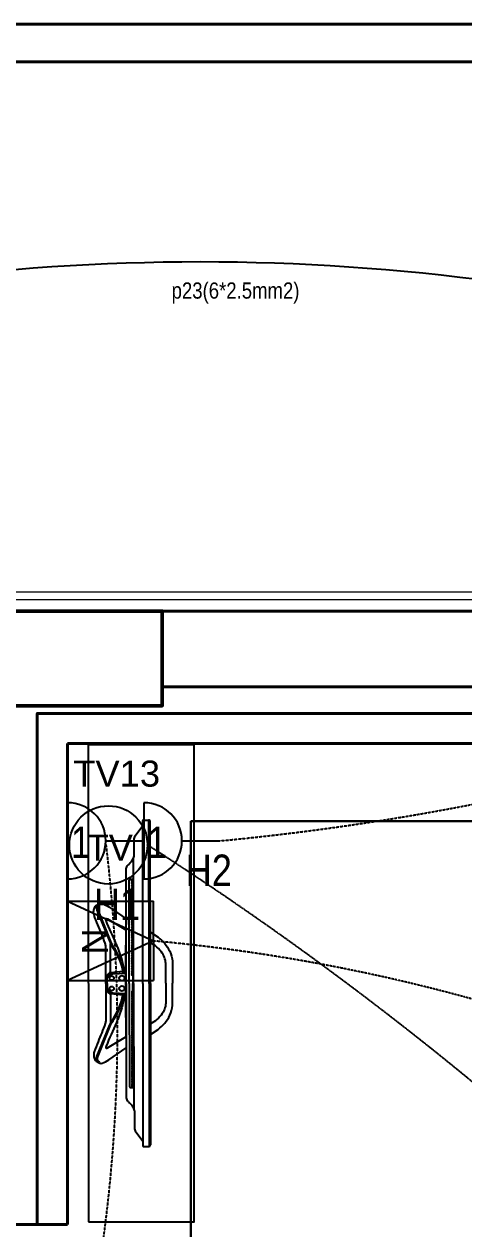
# Model space of a CAD drawing. Header units: inches. Extents: x 23642 to 146359, y -5490 to 33031.
# Drawn here: x 56791 to 58119, y 24702 to 28338 of the extents above; entities that cross this region are included whole.
import ezdxf
from ezdxf.enums import TextEntityAlignment as Align

# ---------------------------------------------------------------- set-up
doc = ezdxf.new("R2010")
doc.units = ezdxf.units.IN
doc.header["$LTSCALE"] = 5
doc.header["$MEASUREMENT"] = 0
doc.linetypes.add('Hidden (½x)', pattern=[0.1875, 0.125, -0.0625])
for name, color, linetype, lineweight in [('00-marble', 105, 'Continuous', 20), ('00-structure', 7, 'Continuous', 50), ('00-wall15-20', 30, 'Continuous', 40)]:
    doc.layers.add(name, color=color, linetype=linetype, lineweight=lineweight)
for name, color, linetype in [('dwgmodels.com', 250, 'Continuous'), ('furn', 7, 'Continuous'), ('Lighting', 3, 'Continuous'), ('LowPower', 4, 'Continuous'), ('Power', 2, 'Continuous')]:
    doc.layers.add(name, color=color, linetype=linetype)
doc.styles.add('ROMANS', font='')
doc.styles.get("Standard").update_dxf_attribs({"font": 'arial.ttf'})
doc.styles.get('ROMANS').set_extended_font_data('Arial Narrow')

# ---------------------------------------------------------------- blocks, each defined once
blk = doc.blocks.new('tv table23')
at = {"color": 0}
blk.add_lwpolyline([(0, -900), (400, -900), (400, 900), (0, 900), (0, -900)], dxfattribs=at)
blk = doc.blocks.new('LG-55-la6208-4 top')
at = {"layer": 'dwgmodels.com', "color": 0}
for p, q in [((0, 0), (-138.7, 0)), ((0, 0), (138.7, 0)), ((0, -77), (-432.2, -77)), ((0, -88.9), (-389, -88.9)), ((0, -77), (432.2, -77)), ((0, -88.9), (389, -88.9)), ((0, -105.1), (-473.1, -105.1)), ((0, -105.1), (473.1, -105.1)), ((0, -163.3), (-615.7, -163.3)), ((0, -139.6), (-613.4, -139.6)), ((0, -168.4), (-609.1, -168.4)), ((0, -139.6), (613.4, -139.6)), ((0, -163.3), (615.7, -163.3)), ((0, -168.4), (609.1, -168.4))]:
    blk.add_line(p, q, dxfattribs=at)
for points in [[(-138.7, 0, -0.087489), (-151.2, 2.2, -0.012567), (-220.6, 29.4, 0.010337), (-257.8, 44.2, 0.091985), (-266.1, 45.7, 0.050664), (-280.5, 44.1, 0.157379), (-293.2, 36.8), (-299.8, 25.2, 0.203619), (-301.2, 14.3)], [(138.7, 0, 0.087489), (151.2, 2.2, 0.012567), (220.6, 29.4, -0.010337), (257.8, 44.2, -0.091985), (266.1, 45.7, -0.050664), (280.5, 44.1, -0.157379), (293.2, 36.8), (299.8, 25.2, -0.203619), (301.2, 14.3)], [(-301.2, 14.3, 0.03963), (-288.8, -11.9), (-243.8, -77)], [(-299.8, 25.2), (-296, 29.8, -0.176327), (-288.3, 34.3, -0.124023), (-276.2, 33.4), (-156.5, -14.9, -0.043017), (-145.8, -20.3, 0.007168), (-118.8, -36.5, 0.035791), (-87.7, -51.7, 0.053078), (-44.9, -63.9), (-37.6, -64.3)], [(-297.4, 23.2), (-293.5, 27.7, -0.176327), (-287.8, 31.1, -0.122846), (-277.3, 30.3), (-157.7, -17.9, -0.043017), (-147.5, -23.1, 0.007168), (-120.4, -39.3, 0.035791), (-88.9, -54.7, 0.053299), (-45.3, -67.1), (-37.8, -67.6)], [(-43.6, -74.3), (-43.6, -70.4), (-59.4, -67.6, -0.030959), (-103.2, -57.1, -0.025373), (-132.2, -46.5, -0.003627), (-147.7, -39.8, 0.002957), (-237.1, -1.1, 0.075709), (-241.6, 0, 0.421822), (-244.1, -2, 0.125069), (-243.4, -6.3), (-201.6, -76.1)], [(299.8, 25.2), (296, 29.8, 0.176327), (288.3, 34.3, 0.124023), (276.2, 33.4), (156.5, -14.9, 0.043017), (145.8, -20.3, -0.007168), (118.8, -36.5, -0.035791), (87.7, -51.7, -0.053078), (44.9, -63.9), (37.6, -64.3)], [(297.4, 23.2), (293.5, 27.7, 0.176327), (287.8, 31.1, 0.122846), (277.3, 30.3), (157.7, -17.9, 0.043017), (147.5, -23.1, -0.007168), (120.4, -39.3, -0.035791), (88.9, -54.7, -0.053299), (45.3, -67.1), (37.8, -67.6)], [(43.6, -74.3), (43.6, -70.4), (59.4, -67.6, 0.030959), (103.2, -57.1, 0.025373), (132.2, -46.5, 0.003627), (147.7, -39.8, -0.002957), (237.1, -1.1, -0.075709), (241.6, 0, -0.421822), (244.1, -2, -0.125069), (243.4, -6.3), (201.6, -76.1)], [(301.2, 14.3, -0.03963), (288.8, -11.9), (243.8, -77)], [(-38.2, -14.8, -0.048999), (-41.7, -16.8, -0.126237), (-48.4, -18), (-149.8, -18)], [(-44.9, -63.9), (-39.2, -18.7, -0.06881), (-38.2, -14.8, -0.311157), (-16.5, -1), (0, -1)], [(0, -5.1), (-16.5, -5.1, 0.176327), (-26.9, -8.9, 0.18738), (-35.6, -27.2), (-38.2, -74.3)], [(44.9, -63.9), (39.2, -18.7, 0.06881), (38.2, -14.8, 0.311157), (16.5, -1), (0, -1)], [(0, -5.1), (16.5, -5.1, -0.176327), (26.9, -8.9, -0.18738), (35.6, -27.2), (38.2, -74.3)], [(38.2, -14.8, 0.048999), (41.7, -16.8, 0.126237), (48.4, -18), (149.8, -18)], [(-432.2, -77, 0.185144), (-445.6, -83.7, -0.014846), (-454.5, -92.9, -0.123556), (-479.5, -107.3, -0.051646), (-480.8, -107.6), (-541.6, -107.6, 0.115088), (-556, -110.9), (-595.3, -139.6)], [(-389, -88.9), (-391.6, -91.1, 0.150292), (-393.2, -95.6), (-393.2, -102.2), (0, -102.2)], [(389, -88.9), (391.6, -91.1, -0.150292), (393.2, -95.6), (393.2, -102.2), (0, -102.2)], [(432.2, -77, -0.185144), (445.6, -83.7, 0.014846), (454.5, -92.9, 0.123556), (479.5, -107.3, 0.051646), (480.8, -107.6), (541.6, -107.6, -0.115088), (556, -110.9), (595.3, -139.6)], [(-193.2, -168.4), (-173.6, -197.4, 0.052137), (-173.6, -197.4, 0.127134), (-120.7, -241.3, 0.092146), (-83.2, -251.3, 0.038202)], [(0, -226.9), (-68.6, -226.9, -0.149981), (-113.6, -213.1, -0.12639), (-153.1, -168.4, 0.883679)], [(0, -226.9), (68.6, -226.9, 0.149981), (113.6, -213.1, 0.12639), (153.1, -168.4, -0.883679)], [(193.2, -168.4), (173.6, -197.4, -0.052137), (173.6, -197.4, -0.127134), (120.7, -241.3, -0.092146), (83.2, -251.3, -0.038202)]]:
    blk.add_lwpolyline(points, format="xyb", dxfattribs=at)
for points in [[(-387.1, -102.2), (-387.1, -98), (-388.8, -98), (-388.8, -102.2)], [(-381, -102.2), (-381, -98), (-382.7, -98), (-382.7, -102.2)], [(-374.8, -102.2), (-374.8, -98), (-376.5, -98), (-376.5, -102.2)], [(-368.7, -102.2), (-368.7, -98), (-370.4, -98), (-370.4, -102.2)], [(-362.6, -102.2), (-362.6, -98), (-364.3, -98), (-364.3, -102.2)], [(-356.4, -102.2), (-356.4, -98), (-358.1, -98), (-358.1, -102.2)], [(-350.3, -102.2), (-350.3, -98), (-352, -98), (-352, -102.2)], [(-344.2, -102.2), (-344.2, -98), (-345.9, -98), (-345.9, -102.2)], [(-338, -102.2), (-338, -98), (-339.7, -98), (-339.7, -102.2)], [(-331.9, -102.2), (-331.9, -98), (-333.6, -98), (-333.6, -102.2)], [(-325.8, -102.2), (-325.8, -98), (-327.5, -98), (-327.5, -102.2)], [(-319.6, -102.2), (-319.6, -98), (-321.3, -98), (-321.3, -102.2)], [(-313.5, -102.2), (-313.5, -98), (-315.2, -98), (-315.2, -102.2)], [(-307.4, -102.2), (-307.4, -98), (-309.1, -98), (-309.1, -102.2)], [(-301.2, -102.2), (-301.2, -98), (-302.9, -98), (-302.9, -102.2)], [(-295.1, -102.2), (-295.1, -98), (-296.8, -98), (-296.8, -102.2)], [(-289, -102.2), (-289, -98), (-290.7, -98), (-290.7, -102.2)], [(-282.8, -102.2), (-282.8, -98), (-284.5, -98), (-284.5, -102.2)], [(-276.7, -102.2), (-276.7, -98), (-278.4, -98), (-278.4, -102.2)], [(-270.5, -102.2), (-270.5, -98), (-272.3, -98), (-272.3, -102.2)], [(-264.4, -102.2), (-264.4, -98), (-266.1, -98), (-266.1, -102.2)], [(-258.3, -102.2), (-258.3, -98), (-260, -98), (-260, -102.2)], [(-252.1, -102.2), (-252.1, -98), (-253.9, -98), (-253.9, -102.2)], [(-246, -102.2), (-246, -98), (-247.7, -98), (-247.7, -102.2)], [(-239.9, -102.2), (-239.9, -98), (-241.6, -98), (-241.6, -102.2)], [(-233.7, -102.2), (-233.7, -98), (-235.5, -98), (-235.5, -102.2)], [(-227.6, -102.2), (-227.6, -98), (-229.3, -98), (-229.3, -102.2)], [(-221.5, -102.2), (-221.5, -98), (-223.2, -98), (-223.2, -102.2)], [(-215.3, -102.2), (-215.3, -98), (-217.1, -98), (-217.1, -102.2)], [(-209.2, -102.2), (-209.2, -98), (-210.9, -98), (-210.9, -102.2)], [(-203.1, -102.2), (-203.1, -98), (-204.8, -98), (-204.8, -102.2)], [(-196.9, -102.2), (-196.9, -98), (-198.6, -98), (-198.6, -102.2)], [(-190.8, -102.2), (-190.8, -98), (-192.5, -98), (-192.5, -102.2)], [(-184.7, -102.2), (-184.7, -98), (-186.4, -98), (-186.4, -102.2)], [(-178.5, -102.2), (-178.5, -98), (-180.2, -98), (-180.2, -102.2)], [(-172.4, -102.2), (-172.4, -98), (-174.1, -98), (-174.1, -102.2)], [(-166.3, -102.2), (-166.3, -98), (-168, -98), (-168, -102.2)], [(-160.1, -102.2), (-160.1, -98), (-161.8, -98), (-161.8, -102.2)], [(-154, -102.2), (-154, -98), (-155.7, -98), (-155.7, -102.2)], [(-147.9, -102.2), (-147.9, -98), (-149.6, -98), (-149.6, -102.2)], [(-141.7, -102.2), (-141.7, -98), (-143.4, -98), (-143.4, -102.2)], [(-135.6, -102.2), (-135.6, -98), (-137.3, -98), (-137.3, -102.2)], [(-129.5, -102.2), (-129.5, -98), (-131.2, -98), (-131.2, -102.2)], [(-123.3, -102.2), (-123.3, -98), (-125, -98), (-125, -102.2)], [(-117.2, -102.2), (-117.2, -98), (-118.9, -98), (-118.9, -102.2)], [(-111.1, -102.2), (-111.1, -98), (-112.8, -98), (-112.8, -102.2)], [(-104.9, -102.2), (-104.9, -98), (-106.6, -98), (-106.6, -102.2)], [(-98.8, -102.2), (-98.8, -98), (-100.5, -98), (-100.5, -102.2)], [(-92.7, -102.2), (-92.7, -98), (-94.4, -98), (-94.4, -102.2)], [(-86.5, -102.2), (-86.5, -98), (-88.2, -98), (-88.2, -102.2)], [(-80.4, -102.2), (-80.4, -98), (-82.1, -98), (-82.1, -102.2)], [(-74.3, -102.2), (-74.3, -98), (-76, -98), (-76, -102.2)], [(-68.1, -102.2), (-68.1, -98), (-69.8, -98), (-69.8, -102.2)], [(-62, -102.2), (-62, -98), (-63.7, -98), (-63.7, -102.2)], [(-55.9, -102.2), (-55.9, -98), (-57.6, -98), (-57.6, -102.2)], [(-49.7, -102.2), (-49.7, -98), (-51.4, -98), (-51.4, -102.2)], [(-43.6, -102.2), (-43.6, -98), (-45.3, -98), (-45.3, -102.2)], [(-37.5, -102.2), (-37.5, -98), (-39.2, -98), (-39.2, -102.2)], [(-31.3, -102.2), (-31.3, -98), (-33, -98), (-33, -102.2)], [(31.3, -102.2), (31.3, -98), (33, -98), (33, -102.2)], [(37.5, -102.2), (37.5, -98), (39.2, -98), (39.2, -102.2)], [(43.6, -102.2), (43.6, -98), (45.3, -98), (45.3, -102.2)], [(49.7, -102.2), (49.7, -98), (51.4, -98), (51.4, -102.2)], [(55.9, -102.2), (55.9, -98), (57.6, -98), (57.6, -102.2)], [(62, -102.2), (62, -98), (63.7, -98), (63.7, -102.2)], [(68.1, -102.2), (68.1, -98), (69.8, -98), (69.8, -102.2)], [(74.3, -102.2), (74.3, -98), (76, -98), (76, -102.2)], [(80.4, -102.2), (80.4, -98), (82.1, -98), (82.1, -102.2)], [(86.5, -102.2), (86.5, -98), (88.2, -98), (88.2, -102.2)], [(92.7, -102.2), (92.7, -98), (94.4, -98), (94.4, -102.2)], [(98.8, -102.2), (98.8, -98), (100.5, -98), (100.5, -102.2)], [(104.9, -102.2), (104.9, -98), (106.6, -98), (106.6, -102.2)], [(111.1, -102.2), (111.1, -98), (112.8, -98), (112.8, -102.2)], [(117.2, -102.2), (117.2, -98), (118.9, -98), (118.9, -102.2)], [(123.3, -102.2), (123.3, -98), (125, -98), (125, -102.2)], [(129.5, -102.2), (129.5, -98), (131.2, -98), (131.2, -102.2)], [(135.6, -102.2), (135.6, -98), (137.3, -98), (137.3, -102.2)], [(141.7, -102.2), (141.7, -98), (143.4, -98), (143.4, -102.2)], [(147.9, -102.2), (147.9, -98), (149.6, -98), (149.6, -102.2)], [(154, -102.2), (154, -98), (155.7, -98), (155.7, -102.2)], [(160.1, -102.2), (160.1, -98), (161.8, -98), (161.8, -102.2)], [(166.3, -102.2), (166.3, -98), (168, -98), (168, -102.2)], [(172.4, -102.2), (172.4, -98), (174.1, -98), (174.1, -102.2)], [(178.5, -102.2), (178.5, -98), (180.2, -98), (180.2, -102.2)], [(184.7, -102.2), (184.7, -98), (186.4, -98), (186.4, -102.2)], [(190.8, -102.2), (190.8, -98), (192.5, -98), (192.5, -102.2)], [(196.9, -102.2), (196.9, -98), (198.6, -98), (198.6, -102.2)], [(203.1, -102.2), (203.1, -98), (204.8, -98), (204.8, -102.2)], [(209.2, -102.2), (209.2, -98), (210.9, -98), (210.9, -102.2)], [(215.3, -102.2), (215.3, -98), (217.1, -98), (217.1, -102.2)], [(221.5, -102.2), (221.5, -98), (223.2, -98), (223.2, -102.2)], [(227.6, -102.2), (227.6, -98), (229.3, -98), (229.3, -102.2)], [(233.7, -102.2), (233.7, -98), (235.5, -98), (235.5, -102.2)], [(239.9, -102.2), (239.9, -98), (241.6, -98), (241.6, -102.2)], [(246, -102.2), (246, -98), (247.7, -98), (247.7, -102.2)], [(252.1, -102.2), (252.1, -98), (253.9, -98), (253.9, -102.2)], [(258.3, -102.2), (258.3, -98), (260, -98), (260, -102.2)], [(264.4, -102.2), (264.4, -98), (266.1, -98), (266.1, -102.2)], [(270.5, -102.2), (270.5, -98), (272.3, -98), (272.3, -102.2)], [(276.7, -102.2), (276.7, -98), (278.4, -98), (278.4, -102.2)], [(282.8, -102.2), (282.8, -98), (284.5, -98), (284.5, -102.2)], [(289, -102.2), (289, -98), (290.7, -98), (290.7, -102.2)], [(295.1, -102.2), (295.1, -98), (296.8, -98), (296.8, -102.2)], [(301.2, -102.2), (301.2, -98), (302.9, -98), (302.9, -102.2)], [(307.4, -102.2), (307.4, -98), (309.1, -98), (309.1, -102.2)], [(313.5, -102.2), (313.5, -98), (315.2, -98), (315.2, -102.2)], [(319.6, -102.2), (319.6, -98), (321.3, -98), (321.3, -102.2)], [(325.8, -102.2), (325.8, -98), (327.5, -98), (327.5, -102.2)], [(331.9, -102.2), (331.9, -98), (333.6, -98), (333.6, -102.2)], [(338, -102.2), (338, -98), (339.7, -98), (339.7, -102.2)], [(344.2, -102.2), (344.2, -98), (345.9, -98), (345.9, -102.2)], [(350.3, -102.2), (350.3, -98), (352, -98), (352, -102.2)], [(356.4, -102.2), (356.4, -98), (358.1, -98), (358.1, -102.2)], [(362.6, -102.2), (362.6, -98), (364.3, -98), (364.3, -102.2)], [(368.7, -102.2), (368.7, -98), (370.4, -98), (370.4, -102.2)], [(374.8, -102.2), (374.8, -98), (376.5, -98), (376.5, -102.2)], [(381, -102.2), (381, -98), (382.7, -98), (382.7, -102.2)], [(387.1, -102.2), (387.1, -98), (388.8, -98), (388.8, -102.2)], [(-615.9, -142.1), (-615.9, -161.6)], [(615.9, -142.1), (615.9, -161.6)], [(-83.2, -251.3), (0, -251.3)], [(83.2, -251.3), (0, -251.3)]]:
    blk.add_lwpolyline(points, dxfattribs=at)
for centre, radius in [((-19.7, -22.3), 8.15), ((19.7, -22.3), 8.15), ((-19.7, -60.8), 9.83), ((19.7, -60.8), 9.83)]:
    blk.add_circle(centre, radius, dxfattribs=at)
for centre, radius, start, end in [((-17.1, -9243.4), 9169.1, 89.89295, 91.41678), ((17.1, -9243.4), 9169.1, 88.58322, 90.10705), ((-613.4, -142.1), 2.56, 90, 180), ((-609.1, -161.6), 6.82, 180, 270), ((609.1, -161.6), 6.82, 270, 0), ((613.4, -142.1), 2.56, 0, 90)]:
    blk.add_arc(centre, radius, start, end, dxfattribs=at)
blk = doc.blocks.new('tv t2')
at = {"color": 0}
blk.add_blockref('tv table23', (0, 0), dxfattribs=at)
at = {"color": 0, "rotation": 90}
blk.add_blockref('LG-55-la6208-4 top', (66.3, 0), dxfattribs=at)

msp = doc.modelspace()

# ---------------------------------------------------------------- linework, layer by layer
at = {"layer": '00-marble', "transparency": 33554687}
for points in [[(60379.42999, 26223.51813), (60379.42999, 26623.51813), (56465.14427, 26623.51813), (56465.14427, 24714.94671)], [(60356.57285, 26223.51813), (60356.57285, 26600.66099), (56488.00142, 26600.66099), (56488.00142, 24714.94671)]]:
    msp.add_lwpolyline(points, dxfattribs=at)
at = {"layer": '00-structure'}
msp.add_lwpolyline([(56522.28713, 26280.66099), (57208.00142, 26280.66099), (57208.00142, 26566.37528), (56522.28713, 26566.37528)], close=True, dxfattribs=at)
at = {"layer": '00-wall15-20', "transparency": 33554687}
for p, q in [((64065.14427, 28337.80385), (54693.7157, 28337.80385)), ((54808.00142, 28223.51813), (63950.85856, 28223.51813)), ((56830.85856, 26257.80385), (56830.85856, 24714.94671)), ((60322.28713, 26166.37528), (56922.28713, 26166.37528)), ((56922.28713, 24714.94671), (56922.28713, 26166.37528)), ((56922.28713, 24714.94671), (56465.14427, 24714.94671))]:
    msp.add_line(p, q, dxfattribs=at)
at = {"layer": '00-wall15-20'}
msp.add_lwpolyline([(58350.85856, 26566.37528), (57208.00142, 26566.37528), (57208.00142, 26337.80385), (58350.85856, 26337.80385)], close=True, dxfattribs=at)
at = {"layer": '00-wall15-20', "transparency": 33554687}
msp.add_lwpolyline([(60322.28713, 26166.37528), (60322.28713, 26257.80385), (56830.85856, 26257.80385), (56830.85856, 24714.94671)], dxfattribs=at)
at = {"layer": 'Lighting', "linetype": 'Continuous', "lineweight": 30}
for p, q in [((63199.03402, 25931.96396), (57294.27202, 25931.96396)), ((57294.27202, 25931.96396), (57294.27202, 22162.39464))]:
    msp.add_line(p, q, dxfattribs=at)
at = {"layer": 'Lighting'}
msp.add_arc((57320.89478, 20947.68321), 6672.2069, 72.597887413, 103.51181301, dxfattribs=at)
at = {"layer": 'LowPower', "ltscale": 20, "transparency": 33554687}
for p, q in [((56922.28713, 25690.95888), (57181.7025, 25571.07754)), ((56922.28713, 25451.19619), (56922.28713, 25690.95888)), ((56922.28713, 25690.95888), (57181.7025, 25690.95888)), ((57181.7025, 25571.07754), (57181.7025, 25690.95888)), ((57181.7025, 25571.07754), (56922.28713, 25451.19619)), ((57181.7025, 25571.07754), (57181.7025, 25451.19619)), ((56922.28713, 25451.19619), (57181.7025, 25451.19619))]:
    msp.add_line(p, q, dxfattribs=at)
msp.add_circle((57045.46477, 25860.7048), 117.91608, dxfattribs=at)
at = {"layer": 'LowPower', "linetype": 'Hidden (½x)', "transparency": 33554687}
for centre, radius, start, end in [((51592.64074, 17185.60445), 10309.72896, 17.798078834, 57.29333737), ((56682.90817, 20127.70331), 5466.17954, 2.19742847, 84.76442)]:
    msp.add_arc(centre, radius, start, end, dxfattribs=at)
at = {"layer": 'Power'}
for p, q in [((56922.28716, 25988.27168), (56922.28716, 25757.9964)), ((57152.56245, 25988.27168), (57152.56245, 25757.9964)), ((57037.42481, 25873.13404), (57152.56245, 25873.13404)), ((57267.7001, 25873.13404), (57382.83774, 25873.13404))]:
    msp.add_line(p, q, dxfattribs=at)
at = {"layer": 'Power', "linetype": 'Hidden (½x)'}
for centre, radius, start, end in [((56632.4038, 33759.0724), 7921.56391, 275.435955595, 295.739749361), ((52400.48506, 25298.83964), 4672.36816, 330.45520785, 7.06024531)]:
    msp.add_arc(centre, radius, start, end, dxfattribs=at)
at = {"layer": 'Power'}
for centre in [(56922.28716, 25873.13404), (57152.56245, 25873.13404)]:
    msp.add_arc(centre, 115.13764, 270, 90, dxfattribs=at)

# ---------------------------------------------------------------- block references
at = {"layer": 'furn', "xscale": 0.7999999999999998, "yscale": 0.7999999999999998, "zscale": 0.7999999999999998, "rotation": 0.03078148058335788}
msp.add_blockref('tv t2', (56984.53528, 25442.97094), dxfattribs=at)

# ---------------------------------------------------------------- texts
at = {"layer": 'Lighting', "style": 'ROMANS'}
msp.add_text('p23(6*2.5mm2)', height=48.9220092, dxfattribs=at).set_placement((57236.35976, 27509.30003))
at = {"layer": 'LowPower', "ltscale": 20, "transparency": 33554687}
for s, p in [('TV13', (57070.41463, 26076.01014)), ('TV', (57049.3953, 25852.84373))]:
    msp.add_text(s, height=78.610717, dxfattribs=at).set_placement(p, align=Align.MIDDLE)
msp.add_text('N', height=78.61072, rotation=90, dxfattribs=at).set_placement((57004.82838, 25569.11227), align=Align.MIDDLE)
at = {"layer": 'Power', "style": 'ROMANS'}
for s, height, p in [('1', 95.18654, (56931.98066, 25821.07969)), ('1', 95.18654, (57162.25594, 25821.07969)), ('H2', 95.186544, (57279.05008, 25736.36478)), ('H1', 95.186544, (57001.64749, 25633.85396))]:
    msp.add_text(s, height=height, dxfattribs=at).set_placement(p)

doc.saveas('drawing.dxf')
